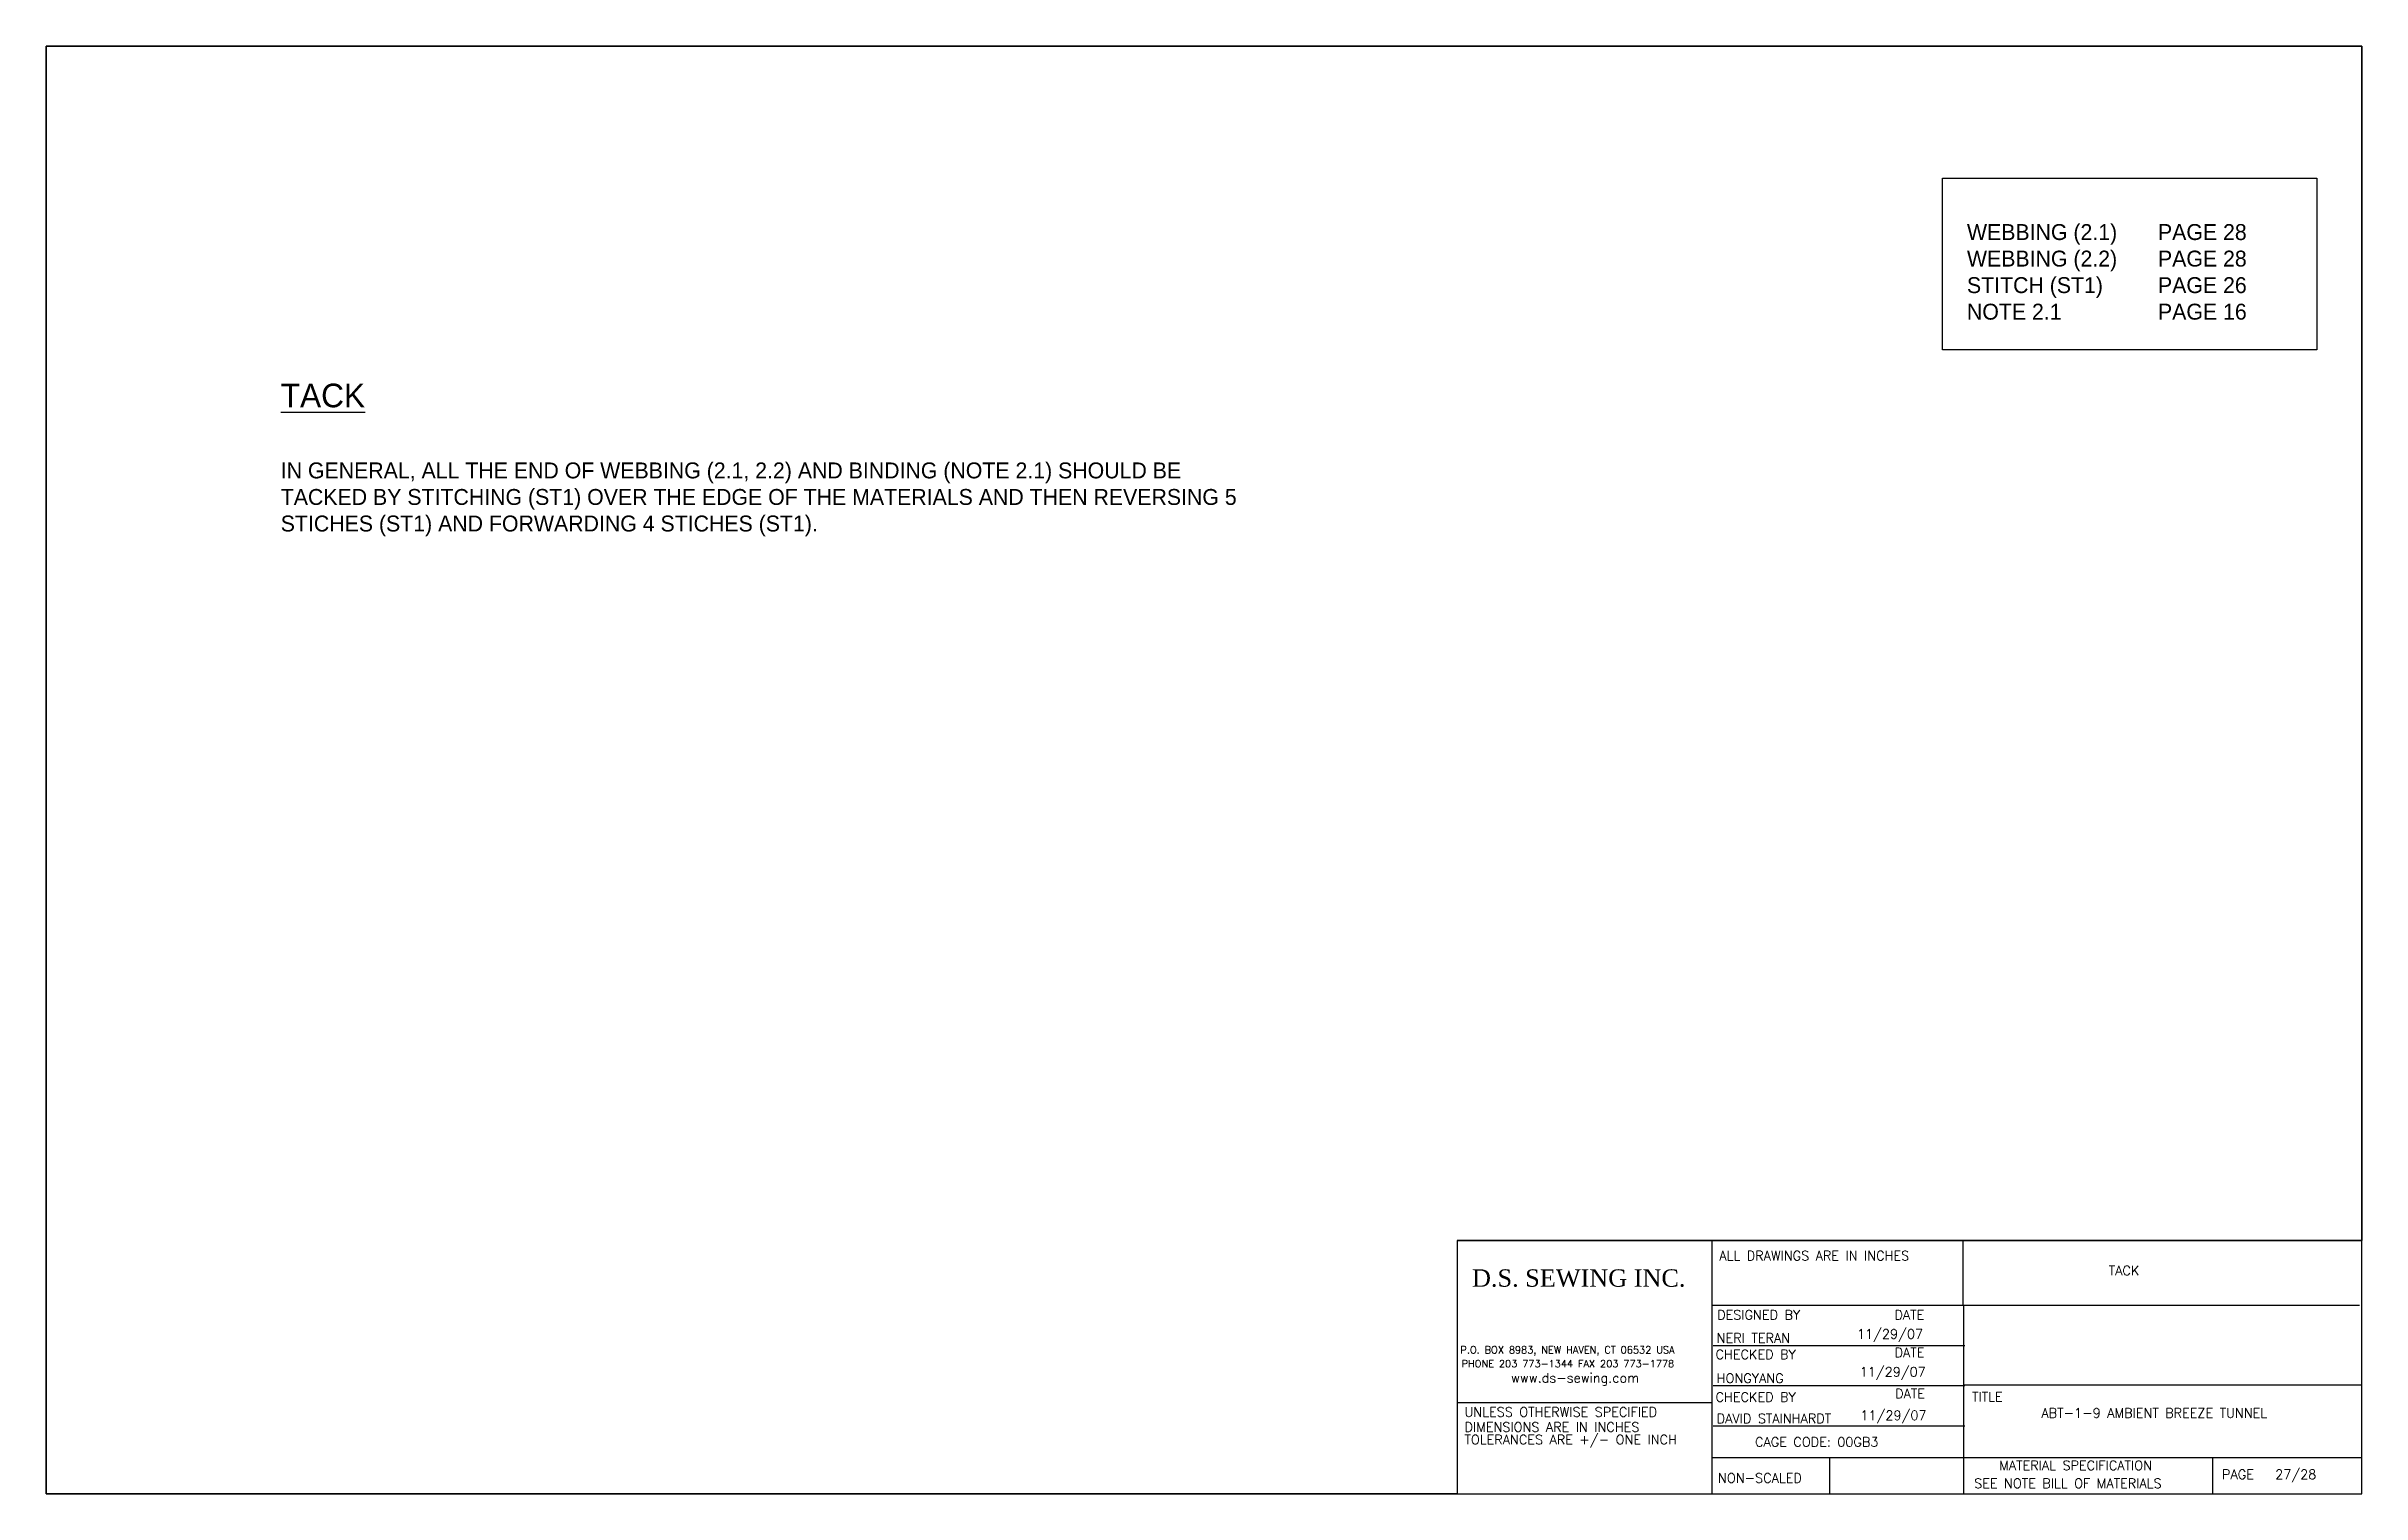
# Paper-space layout 'P27' of a CAD drawing. Header units: inches. Extents: x -62 to 16, y -1703 to 10.
# Drawn here: x 0 to 16, y 0 to 10 of the extents above.
# The model-space entities are those that its viewports show. They can reach past a viewport. Long polylines and large blocks are cut down to what shows.
import ezdxf

# ---------------------------------------------------------------- set-up
doc = ezdxf.new("R2010")
doc.units = ezdxf.units.IN
doc.header["$MEASUREMENT"] = 0
for name, color, linetype in [('TEXT', 7, 'Continuous'), ('Title Block', 7, 'Continuous'), ('Viewport', 7, 'Continuous')]:
    doc.layers.add(name, color=color, linetype=linetype)
doc.styles.add('Roman', font='romans')
doc.styles.add('style1', font='txt.shx')

msp = doc.modelspace()

# ---------------------------------------------------------------- linework, layer by layer
at = {"layer": 'Title Block'}
msp.add_lwpolyline([(19668.55184, -1187.6713), (19746.1606, -1187.6713), (19746.1606, -1223.26142), (19668.55184, -1223.26142)], close=True, dxfattribs=at)

# ---------------------------------------------------------------- texts
at = {"layer": 'TEXT', "attachment_point": 1}
for s, insert, char_height, width in [('\\PWEBBING (2.1)^IPAGE 28\\PWEBBING (2.2)^IPAGE 28\\PSTITCH (ST1)^IPAGE 26\\PNOTE 2.1^I^IPAGE 16', (19673.63536, -1191.70007), 3.3, 210.3834797), ('{\\H1.633x;\\LTACK\\P\\l\\P\\H0.6738x;IN GENERAL, ALL THE END OF WEBBING (2.1, 2.2) AND BINDING (NOTE 2.1) SHOULD BE TACKED BY STITCHING (ST1) OVER THE EDGE OF THE MATERIALS AND THEN REVERSING 5 STICHES (ST1) AND FORWARDING 4 STICHES (ST1).}', (19324.06924, -1230.27594), 3, 199.1939596)]:
    msp.add_mtext(s, dxfattribs=dict(at, insert=insert, char_height=char_height, width=width))

psp = doc.layouts.new('P27')

# ---------------------------------------------------------------- linework, layer by layer
at = {"layer": 'Title Block'}
for p, q in [((16, 10), (0, 10)), ((0, 10), (0, 0)), ((16, 0), (16, 10)), ((9.75, 1.75), (16, 1.75)), ((11.511, 1.302), (11.511, 1.75)), ((13.245, 1.302), (13.245, 1.75)), ((11.511, 1.302), (11.75, 1.302)), ((11.511, 0), (11.511, 1.302)), ((11.75, 1.302), (13.25, 1.302)), ((13.25, 1.302), (13.707, 1.302)), ((13.25, 0), (13.25, 1.302)), ((13.692, 1.302), (15.984, 1.302)), ((11.518, 1.024), (13.257, 1.024)), ((11.75, 1.024), (13.25, 1.024)), ((11.518, 0.747), (13.257, 0.747)), ((11.75, 0.747), (13.25, 0.747)), ((13.25, 0.752), (16, 0.752)), ((9.75, 0.63), (11.511, 0.63)), ((11.518, 0.469), (13.257, 0.469)), ((11.511, 0.25), (16, 0.25)), ((12.325, 0), (12.325, 0.25)), ((14.971, 0), (14.971, 0.25)), ((0, 0), (16, 0)), ((0, 0), (16, 0))]:
    psp.add_line(p, q, dxfattribs=at)
at = {"layer": 'Viewport'}
psp.add_lwpolyline([(0, 10), (9.88, 10), (9.88, 10), (16, 10), (16, 1.75), (9.75, 1.75), (9.75, 0), (0, 0)], close=True, dxfattribs=at)

# ---------------------------------------------------------------- texts
at = {"layer": 'TEXT', "ltscale": 0.015, "insert": (9.852, 1.55), "char_height": 0.12, "width": 1.77851, "attachment_point": 1, "style": 'style1'}
psp.add_mtext('{\\fTimes New Roman|b0|i0|c0|p18;D.S. SEWING INC.}', dxfattribs=at)
at = {"layer": 'Title Block', "style": 'Roman'}
for s, height, p in [('ALL DRAWINGS ARE IN INCHES', 0.065, (11.561, 1.612)), ('TACK', 0.065, (14.252, 1.509)), ('DESIGNED BY', 0.065, (11.546, 1.203)), ('11/29/07', 0.065, (12.512, 1.071)), ('DATE', 0.065, (12.771, 1.203)), ('P.O. BOX 8983, NEW HAVEN, CT 06532 USA', 0.0494, (9.772, 0.969)), ('CHECKED BY', 0.065, (11.535, 0.93)), ('NERI TERAN', 0.065, (11.543, 1.043)), ('DATE', 0.065, (12.772, 0.943)), ('PHONE 203 773-1344 FAX 203 773-1778', 0.0494, (9.78, 0.873)), ('www.ds-sewing.com', 0.065, (10.122, 0.768)), ('HONGYANG', 0.065, (11.543, 0.765)), ('11/29/07', 0.065, (12.531, 0.809)), ('CHECKED BY', 0.065, (11.535, 0.635)), ('DATE', 0.065, (12.776, 0.659)), ('TITLE', 0.065, (13.307, 0.637)), ('UNLESS OTHERWISE SPECIFIED', 0.065, (9.8, 0.532)), ('DIMENSIONS ARE IN INCHES', 0.065, (9.8, 0.428)), ('DAVID STAINHARDT', 0.065, (11.543, 0.487)), ('11/29/07', 0.065, (12.536, 0.509)), ('ABT-1-9 AMBIENT BREEZE TUNNEL', 0.065, (13.787, 0.525)), ('TOLERANCES ARE +/- ONE INCH', 0.065, (9.8, 0.341)), ('CAGE CODE: 00GB3', 0.065, (11.808, 0.325)), ('MATERIAL SPECIFICATION', 0.065, (13.495, 0.163)), ('PAGE', 0.065, (15.035, 0.101)), ('27/28', 0.065, (15.402, 0.101)), ('NON-SCALED', 0.065, (11.552, 0.076)), ('SEE NOTE BILL OF MATERIALS', 0.065, (13.322, 0.039))]:
    psp.add_text(s, height=height, dxfattribs=at).set_placement(p)

# ---------------------------------------------------------------- viewports
at = {"layer": 'Viewport'}
vp = psp.add_viewport(center=(8, 5), size=(16, 10), view_center_point=(19515.468, -1310.35343), view_height=300.0000387, dxfattribs=at)
vp.dxf.flags = 0x10000  # cut along an outline
vp.dxf.clipping_boundary_handle = psp.add_lwpolyline([(0, 10), (9.88, 10), (9.88, 10), (16, 10), (16, 1.75), (9.75, 1.75), (9.75, 0), (0, 0)], format="xyb", close=True, dxfattribs={"invisible": 1}).dxf.handle

doc.saveas('drawing.dxf')
